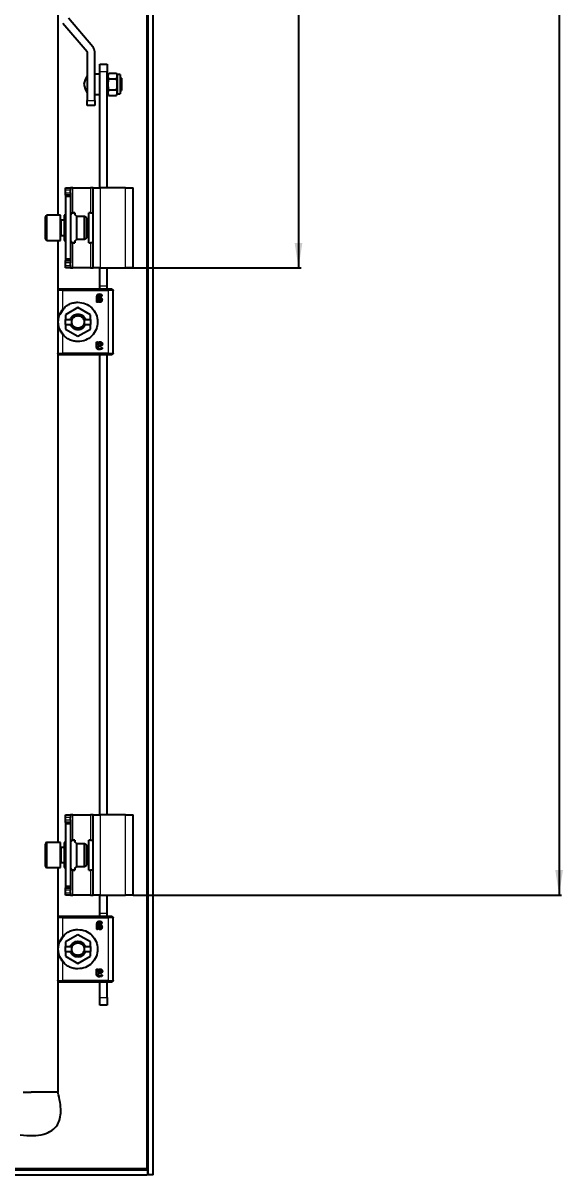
# Model space of a CAD drawing. Header units: millimetres. Extents: x -794 to 1944, y -422 to 1043.
# Drawn here: x 1728.8 to 1944.3, y -277 to 182.2 of the extents above; entities that cross this region are included whole.
import ezdxf

# ---------------------------------------------------------------- set-up
doc = ezdxf.new("R2010")
doc.units = ezdxf.units.MM
doc.layers.add('FORMAT', color=7, linetype='Continuous')
doc.styles.add('SLDTEXTSTYLE0', font='TXT', dxfattribs={"width": 0.75})
doc.dimstyles.new('SLDDIMSTYLE0', dxfattribs={"dimtxt": 20, "dimasz": 10, "dimexe": 0, "dimexo": 0.0625, "dimgap": 5, "dimtad": 2, "dimdec": 1, "dimrnd": 1e-09, "dimzin": 12, "dimdsep": 46, "dimtxsty": 'SLDTEXTSTYLE0', "dimsah": 1, "dimcen": 0.09, "dimadec": 0, "dimazin": 3, "dimtfac": 1, "dimtofl": 0, "dimtmove": 0, "dimatfit": 3, "dimfxl": 0, "dimfrac": 2, "dimtolj": 1, "dimtzin": 12, "dimarcsym": 0})

# ---------------------------------------------------------------- blocks, each defined once
blk = doc.blocks.new('_D_5')
at = {"layer": 'FORMAT'}
for p, q in [((1772.73, 766.53), (1943.72, 766.53)), ((1942.72, 766.53), (1942.72, -165.47)), ((1772.73, -165.47), (1943.72, -165.47))]:
    blk.add_line(p, q, dxfattribs=at)
for points in [[(1942.72, 766.53), (1941.18, 756.53), (1944.26, 756.53)], [(1942.72, -165.47), (1944.26, -155.47), (1941.18, -155.47)]]:
    blk.add_solid(points, dxfattribs=at)
at = {"layer": 'FORMAT', "insert": (1916.94, 278.36), "char_height": 20, "attachment_point": 1, "rotation": 90, "style": 'SLDTEXTSTYLE0'}
blk.add_mtext('932', dxfattribs=at)
blk = doc.blocks.new('_D_8')
at = {"layer": 'FORMAT'}
for p, q in [((1769.73, 516.53), (1839.72, 516.53)), ((1838.72, 516.53), (1838.72, 84.53)), ((1769.73, 84.53), (1839.72, 84.53))]:
    blk.add_line(p, q, dxfattribs=at)
for points in [[(1838.72, 516.53), (1837.18, 506.53), (1840.26, 506.53)], [(1838.72, 84.53), (1840.26, 94.53), (1837.18, 94.53)]]:
    blk.add_solid(points, dxfattribs=at)
at = {"layer": 'FORMAT', "insert": (1812.94, 278.36), "char_height": 20, "attachment_point": 1, "rotation": 90, "style": 'SLDTEXTSTYLE0'}
blk.add_mtext('432', dxfattribs=at)

msp = doc.modelspace()

# ---------------------------------------------------------------- linework, layer by layer
at = {"color": 7, "linetype": 'Continuous', "lineweight": 25}
for p, q in [((1778.72, -276.97), (1778.72, 878.03)), ((1780.72, -276.97), (1780.72, 878.03)), ((1742.72, 495.53), (1742.72, 105.53)), ((1756.65, 172.73), (1746.96, 184.1)), ((1744.68, 182.15), (1754.37, 170.78)), ((1754.42, 170.65), (1754.42, 151.23)), ((1757.42, 151.23), (1757.42, 170.65)), ((1759.42, 165.73), (1762.42, 165.73)), ((1759.42, 162.73), (1759.42, 165.73)), ((1762.42, 165.73), (1762.42, 162.73)), ((1759.42, 161.73), (1757.42, 161.73)), ((1759.42, 116.53), (1759.42, 162.73)), ((1762.42, 116.53), (1762.42, 162.73)), ((1762.96, 162.18), (1762.62, 161.58)), ((1762.62, 161.58), (1762.62, 153.88)), ((1762.96, 162.18), (1766.07, 162.18)), ((1766.42, 161.58), (1766.07, 162.18)), ((1767.62, 161.58), (1766.42, 161.58)), ((1766.42, 161.58), (1766.42, 153.88)), ((1767.62, 161.58), (1767.62, 153.88)), ((1762.62, 160.68), (1762.42, 160.68)), ((1762.96, 159.95), (1766.07, 159.95)), ((1768.12, 160.18), (1767.62, 160.68)), ((1768.12, 160.18), (1768.12, 155.28)), ((1757.42, 153.73), (1759.42, 153.73)), ((1762.42, 154.78), (1762.62, 154.78)), ((1762.62, 153.88), (1762.96, 153.28)), ((1762.96, 155.5), (1766.07, 155.5)), ((1762.96, 153.28), (1766.07, 153.28)), ((1766.07, 153.28), (1766.42, 153.88)), ((1766.42, 153.88), (1767.62, 153.88)), ((1767.62, 154.78), (1768.12, 155.28)), ((1754.42, 149.23), (1754.42, 151.23)), ((1757.42, 149.23), (1754.42, 149.23)), ((1757.42, 151.23), (1757.42, 149.23)), ((1745.72, 116.53), (1747.72, 116.53)), ((1745.72, 115.53), (1745.72, 116.53)), ((1745.72, 114.53), (1745.72, 115.53)), ((1747.72, 116.53), (1747.72, 115.53)), ((1748.72, 116.53), (1747.72, 116.53)), ((1747.72, 114.53), (1747.72, 115.53)), ((1748.72, 116.53), (1755.72, 116.53)), ((1756.72, 116.53), (1755.72, 116.53)), ((1756.72, 116.53), (1759.72, 116.53)), ((1756.72, 84.53), (1756.72, 116.53)), ((1769.72, 116.53), (1759.72, 116.53)), ((1769.72, 116.53), (1772.72, 116.53)), ((1772.72, 84.53), (1772.72, 116.53)), ((1745.72, 113.53), (1745.72, 114.53)), ((1747.72, 113.53), (1745.72, 113.53)), ((1745.72, 113.53), (1745.72, 113.03)), ((1747.72, 113.03), (1745.72, 113.03)), ((1745.72, 113.03), (1745.72, 88.03)), ((1747.72, 114.53), (1747.72, 113.53)), ((1747.72, 113.53), (1747.72, 113.03)), ((1747.72, 113.03), (1747.72, 88.03)), ((1747.72, 106.53), (1748.72, 106.53)), ((1749.42, 106.53), (1748.72, 106.53)), ((1749.42, 106.53), (1749.42, 106.08)), ((1755.02, 94.53), (1755.02, 106.53)), ((1755.72, 106.53), (1755.02, 106.53)), ((1755.72, 106.53), (1756.72, 106.53)), ((1737.72, 96.13), (1737.72, 104.93)), ((1743.72, 105.53), (1738.32, 105.53)), ((1743.72, 95.53), (1743.72, 105.53)), ((1745.22, 103.53), (1743.97, 103.53)), ((1745.72, 105.53), (1745.22, 105.53)), ((1745.22, 105.53), (1745.22, 104.31)), ((1745.22, 104.31), (1745.22, 95.53)), ((1753.35, 105.03), (1750.22, 105.03)), ((1750.22, 96.03), (1750.22, 105.03)), ((1754.22, 104.53), (1753.35, 105.03)), ((1753.35, 96.03), (1753.35, 105.03)), ((1754.22, 96.53), (1754.22, 104.53)), ((1743.97, 97.53), (1745.22, 97.53)), ((1753.35, 96.03), (1754.22, 96.53)), ((1738.32, 95.53), (1743.72, 95.53)), ((1742.72, 95.53), (1742.72, 75.7)), ((1745.22, 95.53), (1745.72, 95.53)), ((1748.72, 94.53), (1747.72, 94.53)), ((1748.72, 94.53), (1749.42, 94.53)), ((1749.42, 94.98), (1749.42, 94.53)), ((1750.22, 96.03), (1753.35, 96.03)), ((1755.02, 94.53), (1755.72, 94.53)), ((1756.72, 94.53), (1755.72, 94.53)), ((1747.72, 88.03), (1745.72, 88.03)), ((1745.72, 88.03), (1745.72, 87.53)), ((1745.72, 86.53), (1745.72, 87.53)), ((1745.72, 87.53), (1747.72, 87.53)), ((1747.72, 88.03), (1747.72, 87.53)), ((1747.72, 87.53), (1747.72, 86.53)), ((1745.72, 85.53), (1745.72, 86.53)), ((1745.72, 84.53), (1745.72, 85.53)), ((1747.72, 84.53), (1745.72, 84.53)), ((1747.72, 85.53), (1747.72, 86.53)), ((1747.72, 85.53), (1747.72, 84.53)), ((1747.72, 84.53), (1748.72, 84.53)), ((1755.72, 84.53), (1748.72, 84.53)), ((1755.72, 84.53), (1756.72, 84.53)), ((1759.72, 84.53), (1756.72, 84.53)), ((1759.42, 77.23), (1759.42, 84.53)), ((1759.72, 84.53), (1769.72, 84.53)), ((1762.42, 77.23), (1762.42, 84.53)), ((1772.72, 84.53), (1769.72, 84.53)), ((1742.72, 75.53), (1742.72, 50.53)), ((1762.72, 76.03), (1744.72, 76.03)), ((1759.42, 75.97), (1759.42, 77.23)), ((1762.42, 75.97), (1762.42, 77.23)), ((1763.32, 76.03), (1763.07, 76.03)), ((1764.72, 50.53), (1764.72, 75.53)), ((1758.16, 72.98), (1758.16, 71.12)), ((1758.62, 71.12), (1758.62, 71.4)), ((1758.69, 72.73), (1758.69, 72.95)), ((1759.07, 72.73), (1758.69, 72.73)), ((1758.69, 72.38), (1759.12, 72.38)), ((1758.69, 71.79), (1758.69, 72.38)), ((1743.55, 66.15), (1745.05, 68.41)), ((1750.72, 68.74), (1745.77, 65.88)), ((1745.77, 65.88), (1745.77, 64.03)), ((1755.67, 65.88), (1750.72, 68.74)), ((1755.67, 64.03), (1755.67, 65.88)), ((1745.05, 57.64), (1743.54, 59.9)), ((1745.77, 62.03), (1745.77, 64.03)), ((1745.77, 64.03), (1747.73, 64.03)), ((1745.77, 62.03), (1745.77, 60.17)), ((1745.77, 62.03), (1747.73, 62.03)), ((1745.77, 60.17), (1750.72, 57.31)), ((1748.42, 64.03), (1747.73, 64.03)), ((1747.73, 62.03), (1748.42, 62.03)), ((1750.72, 57.31), (1755.67, 60.17)), ((1753.7, 64.03), (1753.01, 64.03)), ((1753.01, 62.03), (1753.7, 62.03)), ((1753.7, 64.03), (1755.67, 64.03)), ((1753.7, 62.03), (1755.67, 62.03)), ((1755.67, 64.03), (1755.67, 62.03)), ((1755.67, 60.17), (1755.67, 62.03)), ((1758.16, 53.07), (1758.16, 54.93)), ((1758.62, 54.93), (1758.62, 54.65)), ((1758.69, 53.67), (1758.69, 54.26)), ((1759.12, 53.67), (1758.69, 53.67)), ((1759.07, 53.32), (1758.69, 53.32)), ((1758.69, 53.32), (1758.69, 53.1)), ((1742.72, 50.35), (1742.72, -144.47)), ((1744.72, 50.03), (1762.72, 50.03)), ((1759.42, -133.47), (1759.42, 50.03)), ((1762.42, -133.47), (1762.42, 50.03)), ((1763.07, 50.03), (1763.32, 50.03)), ((1745.72, -133.47), (1747.72, -133.47)), ((1745.72, -134.47), (1745.72, -133.47)), ((1745.72, -135.47), (1745.72, -134.47)), ((1745.72, -136.47), (1745.72, -135.47)), ((1747.72, -136.47), (1745.72, -136.47)), ((1745.72, -136.47), (1745.72, -136.97)), ((1747.72, -136.97), (1745.72, -136.97)), ((1745.72, -136.97), (1745.72, -161.97)), ((1747.72, -133.47), (1747.72, -134.47)), ((1748.72, -133.47), (1747.72, -133.47)), ((1747.72, -135.47), (1747.72, -134.47)), ((1747.72, -135.47), (1747.72, -136.47)), ((1747.72, -136.47), (1747.72, -136.97)), ((1747.72, -136.97), (1747.72, -161.97)), ((1748.72, -133.47), (1755.72, -133.47)), ((1756.72, -133.47), (1755.72, -133.47)), ((1756.72, -133.47), (1759.72, -133.47)), ((1756.72, -165.47), (1756.72, -133.47)), ((1769.72, -133.47), (1759.72, -133.47)), ((1769.72, -133.47), (1772.72, -133.47)), ((1772.72, -165.47), (1772.72, -133.47)), ((1737.72, -151.73), (1737.72, -145.07)), ((1743.72, -144.47), (1738.32, -144.47)), ((1743.72, -152.03), (1743.72, -144.47)), ((1745.22, -146.47), (1743.97, -146.47)), ((1745.72, -144.47), (1745.22, -144.47)), ((1745.22, -144.47), (1745.22, -145.69)), ((1745.22, -145.69), (1745.22, -154.47)), ((1747.72, -143.47), (1748.72, -143.47)), ((1749.42, -143.47), (1748.72, -143.47)), ((1749.42, -143.47), (1749.42, -143.92)), ((1753.35, -144.97), (1750.22, -144.97)), ((1750.22, -153.97), (1750.22, -144.97)), ((1754.22, -145.47), (1753.35, -144.97)), ((1753.35, -153.97), (1753.35, -144.97)), ((1754.22, -153.47), (1754.22, -145.47)), ((1755.02, -155.47), (1755.02, -143.47)), ((1755.72, -143.47), (1755.02, -143.47)), ((1755.72, -143.47), (1756.72, -143.47)), ((1737.72, -153.87), (1737.72, -151.73)), ((1738.32, -154.47), (1743.72, -154.47)), ((1742.72, -154.47), (1742.72, -174.3)), ((1743.72, -154.47), (1743.72, -152.03)), ((1743.97, -152.47), (1745.22, -152.47)), ((1745.22, -154.47), (1745.72, -154.47)), ((1748.72, -155.47), (1747.72, -155.47)), ((1748.72, -155.47), (1749.42, -155.47)), ((1749.42, -155.02), (1749.42, -155.47)), ((1750.22, -153.97), (1753.35, -153.97)), ((1753.35, -153.97), (1754.22, -153.47)), ((1755.02, -155.47), (1755.72, -155.47)), ((1756.72, -155.47), (1755.72, -155.47)), ((1747.72, -161.97), (1745.72, -161.97)), ((1745.72, -161.97), (1745.72, -162.47)), ((1745.72, -163.47), (1745.72, -162.47)), ((1745.72, -162.47), (1747.72, -162.47)), ((1745.72, -164.47), (1745.72, -163.47)), ((1745.72, -165.47), (1745.72, -164.47)), ((1747.72, -161.97), (1747.72, -162.47)), ((1747.72, -162.47), (1747.72, -163.47)), ((1747.72, -164.47), (1747.72, -163.47)), ((1747.72, -164.47), (1747.72, -165.47)), ((1747.72, -165.47), (1745.72, -165.47)), ((1747.72, -165.47), (1748.72, -165.47)), ((1755.72, -165.47), (1748.72, -165.47)), ((1755.72, -165.47), (1756.72, -165.47)), ((1759.72, -165.47), (1756.72, -165.47)), ((1759.42, -172.77), (1759.42, -165.47)), ((1759.72, -165.47), (1769.72, -165.47)), ((1762.42, -172.77), (1762.42, -165.47)), ((1772.72, -165.47), (1769.72, -165.47)), ((1762.72, -173.97), (1744.72, -173.97)), ((1759.42, -174.03), (1759.42, -172.77)), ((1762.42, -174.03), (1762.42, -172.77)), ((1763.32, -173.97), (1763.07, -173.97)), ((1742.72, -174.47), (1742.72, -199.47)), ((1758.16, -177.02), (1758.16, -178.88)), ((1758.62, -178.88), (1758.62, -178.6)), ((1758.69, -177.27), (1758.69, -177.05)), ((1759.07, -177.27), (1758.69, -177.27)), ((1758.69, -177.62), (1759.12, -177.62)), ((1758.69, -178.21), (1758.69, -177.62)), ((1764.72, -199.47), (1764.72, -174.47)), ((1743.55, -183.85), (1745.05, -181.59)), ((1750.72, -181.26), (1745.77, -184.12)), ((1755.67, -184.12), (1750.72, -181.26)), ((1745.77, -184.12), (1745.77, -185.97)), ((1745.77, -187.97), (1745.77, -185.97)), ((1745.77, -185.97), (1747.73, -185.97)), ((1745.77, -187.97), (1745.77, -189.83)), ((1745.77, -187.97), (1747.73, -187.97)), ((1748.42, -185.97), (1747.73, -185.97)), ((1747.73, -187.97), (1748.42, -187.97)), ((1753.7, -185.97), (1753.01, -185.97)), ((1753.01, -187.97), (1753.7, -187.97)), ((1753.7, -185.97), (1755.67, -185.97)), ((1753.7, -187.97), (1755.67, -187.97)), ((1755.67, -185.97), (1755.67, -184.12)), ((1755.67, -185.97), (1755.67, -187.97)), ((1755.67, -189.83), (1755.67, -187.97)), ((1745.05, -192.36), (1743.54, -190.1)), ((1745.77, -189.83), (1750.72, -192.69)), ((1750.72, -192.69), (1755.67, -189.83)), ((1758.16, -196.93), (1758.16, -195.07)), ((1758.62, -195.07), (1758.62, -195.35)), ((1758.69, -196.33), (1758.69, -195.74)), ((1759.12, -196.33), (1758.69, -196.33)), ((1759.07, -196.68), (1758.69, -196.68)), ((1758.69, -196.68), (1758.69, -196.9)), ((1742.72, -199.65), (1742.72, -243.97)), ((1744.72, -199.97), (1762.72, -199.97)), ((1759.42, -206.27), (1759.42, -199.97)), ((1762.42, -206.27), (1762.42, -199.97)), ((1763.07, -199.97), (1763.32, -199.97)), ((1759.42, -209.27), (1759.42, -206.27)), ((1762.42, -206.27), (1762.42, -209.27)), ((1762.42, -209.27), (1759.42, -209.27)), ((1732.15, -243.97), (1732.09, -243.97)), ((1739.28, -243.97), (1732.15, -243.97)), ((1739.43, -243.97), (1739.28, -243.97)), ((1741.74, -243.97), (1739.43, -243.97)), ((1742.72, -243.97), (1741.74, -243.97)), ((789.02, -274.97), (1778.42, -274.97)), ((1778.12, -274.37), (1778.31, -274.97)), ((1778.42, -274.97), (1778.42, -276.97)), ((789.02, -276.97), (1778.42, -276.97)), ((1780.72, -276.97), (1778.72, -276.97))]:
    msp.add_line(p, q, dxfattribs=at)
at = {"color": 8, "linetype": 'Continuous', "lineweight": 18}
for p, q in [((1778.12, 875.43), (1778.12, -274.37)), ((1762.42, 162.73), (1759.42, 162.73)), ((1754.42, 151.23), (1757.42, 151.23)), ((1747.72, 115.53), (1745.72, 115.53)), ((1748.72, 106.53), (1748.72, 116.53)), ((1755.72, 116.53), (1755.72, 106.53)), ((1759.72, 84.53), (1759.72, 116.53)), ((1769.72, 84.53), (1769.72, 116.53)), ((1745.72, 114.53), (1747.72, 114.53)), ((1738.32, 105.53), (1738.32, 95.53)), ((1743.97, 103.53), (1743.97, 102.06)), ((1743.97, 102.06), (1743.97, 97.53)), ((1748.72, 84.53), (1748.72, 94.53)), ((1755.72, 94.53), (1755.72, 84.53)), ((1747.72, 86.53), (1745.72, 86.53)), ((1745.72, 85.53), (1747.72, 85.53)), ((1744.72, 68.09), (1744.72, 75.53)), ((1744.72, 75.53), (1762.72, 75.53)), ((1762.42, 77.23), (1759.42, 77.23)), ((1762.72, 75.53), (1762.72, 50.53)), ((1750.72, 60.53), (1750.72, 59.88)), ((1744.72, 50.53), (1744.72, 57.96)), ((1762.72, 50.53), (1744.72, 50.53)), ((1747.72, -134.47), (1745.72, -134.47)), ((1745.72, -135.47), (1747.72, -135.47)), ((1748.72, -143.47), (1748.72, -133.47)), ((1755.72, -133.47), (1755.72, -143.47)), ((1759.72, -165.47), (1759.72, -133.47)), ((1769.72, -165.47), (1769.72, -133.47)), ((1738.32, -144.47), (1738.32, -152.03)), ((1743.97, -146.47), (1743.97, -152.47)), ((1738.32, -152.03), (1738.32, -154.47)), ((1748.72, -165.47), (1748.72, -155.47)), ((1755.72, -155.47), (1755.72, -165.47)), ((1747.72, -163.47), (1745.72, -163.47)), ((1745.72, -164.47), (1747.72, -164.47)), ((1762.42, -172.77), (1759.42, -172.77)), ((1744.72, -181.91), (1744.72, -174.47)), ((1744.72, -174.47), (1762.72, -174.47)), ((1762.72, -174.47), (1762.72, -199.47)), ((1744.72, -199.47), (1744.72, -192.04)), ((1750.72, -189.47), (1750.72, -190.12)), ((1762.72, -199.47), (1744.72, -199.47)), ((1759.42, -206.27), (1762.42, -206.27)), ((1778.12, -274.37), (1682.69, -274.37))]:
    msp.add_line(p, q, dxfattribs=at)
at = {"color": 7, "linetype": 'Continuous', "lineweight": 25}
for centre, radius, start, end in [((1754.22, 170.65), 0.2, 0, 40.4367), ((1754.22, 170.65), 3.2, 0, 40.4367), ((1761.06, 156.77), 8, 146.1291, 173.1181), ((1761.06, 158.68), 8, 186.8819, 213.8709), ((1738.32, 104.93), 0.6, 90, 180), ((1743.97, 103.78), 0.25, 180, 270), ((1743.97, 97.28), 0.25, 90, 180), ((1738.32, 96.13), 0.6, 180, 270), ((1738.32, -145.07), 0.6, 90, 180), ((1743.97, -146.22), 0.25, 180, 270), ((1738.32, -153.87), 0.6, 180, 270), ((1743.97, -152.72), 0.25, 90, 180)]:
    msp.add_arc(centre, radius, start, end, dxfattribs=at)
for points, knots in [([(1762.96, 162.18), (1762.78, 161.78), (1762.45, 161.03), (1762.8, 160.29), (1762.96, 159.95)], [0, 0, 0, 0, 0.534707, 1, 1, 1, 1]), ([(1766.07, 159.95), (1766.25, 160.35), (1766.59, 161.09), (1766.23, 161.83), (1766.07, 162.18)], [0, 0, 0, 0, 0.534707, 1, 1, 1, 1]), ([(1762.96, 159.95), (1762.79, 159.2), (1762.45, 157.71), (1762.79, 156.23), (1762.96, 155.5)], [0, 0, 0, 0, 0.508481, 1, 1, 1, 1]), ([(1766.07, 155.5), (1766.24, 156.26), (1766.59, 157.74), (1766.24, 159.22), (1766.07, 159.95)], [0, 0, 0, 0, 0.508481, 1, 1, 1, 1]), ([(1762.96, 155.5), (1762.78, 155.1), (1762.45, 154.36), (1762.8, 153.62), (1762.96, 153.28)], [0, 0, 0, 0, 0.534707, 1, 1, 1, 1]), ([(1766.07, 153.28), (1766.25, 153.67), (1766.59, 154.42), (1766.23, 155.16), (1766.07, 155.5)], [0, 0, 0, 0, 0.534707, 1, 1, 1, 1]), ([(1750.22, 105.03), (1750.04, 105.18), (1749.69, 105.49), (1749.5, 106.05), (1749.13, 106.36), (1748.8, 106.49), (1748.44, 106.45), (1748.09, 106.26), (1747.84, 105.9), (1747.76, 105.61), (1747.72, 105.46)], [0, 0, 0, 0, 0.185676, 0.371025, 0.466937, 0.562172, 0.656347, 0.751553, 0.873842, 1, 1, 1, 1]), ([(1747.72, 95.59), (1747.76, 95.44), (1747.84, 95.15), (1748.09, 94.79), (1748.44, 94.6), (1748.8, 94.56), (1749.13, 94.69), (1749.5, 95), (1749.69, 95.57), (1750.04, 95.87), (1750.22, 96.03)], [0, 0, 0, 0, 0.126158, 0.248447, 0.343653, 0.437828, 0.533063, 0.628975, 0.814324, 1, 1, 1, 1]), ([(1759.27, 74.03), (1759.12, 74.02), (1758.9, 74.01), (1758.62, 73.91), (1758.43, 73.8), (1758.29, 73.63), (1758.18, 73.35), (1758.16, 73.13), (1758.16, 72.98)], [0, 0, 0, 0, 0.250089, 0.382495, 0.500259, 0.622163, 0.750133, 1, 1, 1, 1]), ([(1758.69, 72.95), (1758.69, 73.04), (1758.7, 73.18), (1758.75, 73.35), (1758.83, 73.46), (1758.93, 73.54), (1759.06, 73.59), (1759.19, 73.61), (1759.28, 73.61), (1759.33, 73.61)], [0, 0, 0, 0, 0.250023, 0.382539, 0.499802, 0.620838, 0.749652, 0.874777, 1, 1, 1, 1]), ([(1760.33, 73.53), (1760.33, 73.58), (1760.33, 73.67), (1760.27, 73.76), (1760.13, 73.84), (1759.8, 73.97), (1759.48, 74.01), (1759.27, 74.03)], [0, 0, 0, 0, 0.124693, 0.187182, 0.249773, 0.500039, 1, 1, 1, 1]), ([(1759.33, 73.61), (1759.49, 73.6), (1759.73, 73.57), (1759.98, 73.44), (1760.11, 73.37), (1760.18, 73.33), (1760.21, 73.32), (1760.23, 73.32)], [0, 0, 0, 0, 0.4987, 0.749508, 0.874949, 0.946783, 1, 1, 1, 1]), ([(1760.23, 73.32), (1760.24, 73.32), (1760.26, 73.32), (1760.28, 73.33), (1760.29, 73.35), (1760.31, 73.37), (1760.32, 73.41), (1760.33, 73.45), (1760.33, 73.49), (1760.33, 73.52), (1760.33, 73.53)], [0, 0, 0, 0, 0.128825, 0.180169, 0.243397, 0.36986, 0.499864, 0.749649, 0.843476, 1, 1, 1, 1]), ([(1758.16, 71.12), (1758.16, 71.11), (1758.16, 71.09), (1758.17, 71.07), (1758.2, 71.05), (1758.27, 71.03), (1758.34, 71.03), (1758.39, 71.03)], [0, 0, 0, 0, 0.124881, 0.183376, 0.250934, 0.500336, 1, 1, 1, 1]), ([(1758.39, 71.03), (1758.43, 71.03), (1758.5, 71.03), (1758.57, 71.05), (1758.6, 71.07), (1758.61, 71.09), (1758.61, 71.11), (1758.62, 71.12)], [0, 0, 0, 0, 0.499718, 0.749437, 0.810587, 0.875078, 1, 1, 1, 1]), ([(1758.62, 71.4), (1758.74, 71.28), (1758.93, 71.11), (1759.2, 71), (1759.37, 70.97), (1759.45, 70.97), (1759.49, 70.97)], [0, 0, 0, 0, 0.499113, 0.749325, 0.874665, 1, 1, 1, 1]), ([(1759.41, 71.38), (1759.34, 71.38), (1759.19, 71.4), (1758.93, 71.53), (1758.79, 71.69), (1758.69, 71.79)], [0, 0, 0, 0, 0.249939, 0.499864, 1, 1, 1, 1]), ([(1760.45, 71.81), (1760.45, 71.89), (1760.44, 72.05), (1760.34, 72.26), (1760.19, 72.44), (1759.92, 72.61), (1759.54, 72.71), (1759.22, 72.73), (1759.07, 72.73)], [0, 0, 0, 0, 0.125049, 0.249886, 0.370856, 0.49982, 0.749609, 1, 1, 1, 1]), ([(1759.12, 72.38), (1759.22, 72.37), (1759.4, 72.37), (1759.62, 72.31), (1759.77, 72.22), (1759.86, 72.11), (1759.91, 71.99), (1759.92, 71.89), (1759.92, 71.85)], [0, 0, 0, 0, 0.279652, 0.500248, 0.629485, 0.750186, 0.875763, 1, 1, 1, 1]), ([(1759.92, 71.85), (1759.92, 71.78), (1759.91, 71.68), (1759.84, 71.57), (1759.78, 71.49), (1759.7, 71.44), (1759.6, 71.4), (1759.51, 71.38), (1759.44, 71.38), (1759.41, 71.38)], [0, 0, 0, 0, 0.249168, 0.373635, 0.49939, 0.619394, 0.749656, 0.87477, 1, 1, 1, 1]), ([(1759.49, 70.97), (1759.61, 70.97), (1759.8, 70.98), (1760.02, 71.07), (1760.17, 71.17), (1760.3, 71.3), (1760.42, 71.51), (1760.44, 71.69), (1760.45, 71.81)], [0, 0, 0, 0, 0.25007, 0.379181, 0.500499, 0.62417, 0.750842, 1, 1, 1, 1]), ([(1744.72, 57.96), (1744.43, 58.34), (1743.86, 59.1), (1743.3, 60.34), (1742.95, 61.62), (1742.82, 63.03), (1742.95, 64.43), (1743.3, 65.71), (1743.86, 66.96), (1744.43, 67.71), (1744.72, 68.09)], [0, 0, 0, 0, 0.125762, 0.25037, 0.375307, 0.500139, 0.62481, 0.749763, 0.874888, 1, 1, 1, 1]), ([(1758.16, 54.93), (1758.16, 54.95), (1758.16, 54.96), (1758.17, 54.98), (1758.2, 55), (1758.27, 55.02), (1758.34, 55.03), (1758.39, 55.03)], [0, 0, 0, 0, 0.124884, 0.186377, 0.250914, 0.500322, 1, 1, 1, 1]), ([(1759.27, 52.03), (1759.2, 52.03), (1759.05, 52.03), (1758.83, 52.07), (1758.62, 52.14), (1758.43, 52.26), (1758.29, 52.42), (1758.18, 52.7), (1758.16, 52.92), (1758.16, 53.07)], [0, 0, 0, 0, 0.125255, 0.250437, 0.383066, 0.500493, 0.622629, 0.75025, 1, 1, 1, 1]), ([(1758.39, 55.03), (1758.43, 55.03), (1758.49, 55.02), (1758.56, 55.01), (1758.59, 55), (1758.6, 54.98), (1758.61, 54.96), (1758.61, 54.94), (1758.62, 54.93)], [0, 0, 0, 0, 0.499162, 0.644242, 0.749698, 0.813605, 0.875217, 1, 1, 1, 1]), ([(1758.62, 54.65), (1758.74, 54.77), (1758.93, 54.94), (1759.24, 55.07), (1759.41, 55.08), (1759.49, 55.08)], [0, 0, 0, 0, 0.499364, 0.749701, 1, 1, 1, 1]), ([(1758.69, 54.26), (1758.79, 54.36), (1758.93, 54.52), (1759.16, 54.64), (1759.3, 54.67), (1759.37, 54.67), (1759.41, 54.67)], [0, 0, 0, 0, 0.499765, 0.749504, 0.874771, 1, 1, 1, 1]), ([(1758.69, 53.1), (1758.69, 53.06), (1758.69, 52.97), (1758.71, 52.83), (1758.75, 52.71), (1758.83, 52.6), (1758.93, 52.52), (1759.1, 52.45), (1759.24, 52.44), (1759.33, 52.44)], [0, 0, 0, 0, 0.125295, 0.250514, 0.383518, 0.50035, 0.621938, 0.750243, 1, 1, 1, 1]), ([(1760.45, 54.24), (1760.45, 54.2), (1760.45, 54.12), (1760.42, 53.97), (1760.34, 53.79), (1760.19, 53.61), (1759.92, 53.44), (1759.54, 53.34), (1759.22, 53.33), (1759.07, 53.32)], [0, 0, 0, 0, 0.0626366, 0.1252782, 0.2500723, 0.3748405, 0.4999941, 0.7496958, 1, 1, 1, 1]), ([(1759.92, 54.2), (1759.92, 54.16), (1759.91, 54.07), (1759.86, 53.94), (1759.77, 53.84), (1759.62, 53.75), (1759.4, 53.68), (1759.22, 53.68), (1759.12, 53.67)], [0, 0, 0, 0, 0.124446, 0.249795, 0.37, 0.499734, 0.719932, 1, 1, 1, 1]), ([(1760.33, 52.52), (1760.33, 52.5), (1760.33, 52.44), (1760.32, 52.36), (1760.27, 52.29), (1760.13, 52.21), (1759.8, 52.08), (1759.48, 52.05), (1759.27, 52.03)], [0, 0, 0, 0, 0.0626863, 0.1251726, 0.1876279, 0.2501847, 0.5003136, 1, 1, 1, 1]), ([(1759.33, 52.44), (1759.49, 52.45), (1759.8, 52.48), (1760.06, 52.69), (1760.21, 52.73), (1760.23, 52.73)], [0, 0, 0, 0, 0.498852, 0.946609, 1, 1, 1, 1]), ([(1759.41, 54.67), (1759.47, 54.67), (1759.57, 54.66), (1759.7, 54.61), (1759.78, 54.56), (1759.84, 54.48), (1759.89, 54.4), (1759.92, 54.3), (1759.92, 54.24), (1759.92, 54.2)], [0, 0, 0, 0, 0.2496231, 0.3771401, 0.499734, 0.6227303, 0.7498125, 0.8748762, 1, 1, 1, 1]), ([(1759.49, 55.08), (1759.61, 55.08), (1759.8, 55.07), (1760.02, 54.98), (1760.18, 54.88), (1760.3, 54.75), (1760.42, 54.54), (1760.44, 54.36), (1760.45, 54.24)], [0, 0, 0, 0, 0.25007, 0.379559, 0.500499, 0.624556, 0.750843, 1, 1, 1, 1]), ([(1760.23, 52.73), (1760.24, 52.73), (1760.26, 52.73), (1760.28, 52.72), (1760.29, 52.7), (1760.31, 52.68), (1760.33, 52.62), (1760.33, 52.57), (1760.33, 52.52)], [0, 0, 0, 0, 0.13107, 0.182437, 0.243796, 0.371388, 0.500442, 1, 1, 1, 1]), ([(1750.22, -144.97), (1750.04, -144.82), (1749.69, -144.51), (1749.5, -143.95), (1749.13, -143.64), (1748.8, -143.51), (1748.44, -143.55), (1748.09, -143.74), (1747.84, -144.1), (1747.76, -144.39), (1747.72, -144.54)], [0, 0, 0, 0, 0.1856756, 0.3710252, 0.4669372, 0.5621716, 0.6563466, 0.7515528, 0.8738418, 1, 1, 1, 1]), ([(1747.72, -154.41), (1747.76, -154.56), (1747.84, -154.85), (1748.09, -155.21), (1748.44, -155.4), (1748.8, -155.44), (1749.13, -155.31), (1749.5, -155), (1749.69, -154.43), (1750.04, -154.13), (1750.22, -153.97)], [0, 0, 0, 0, 0.126158, 0.248447, 0.343653, 0.437828, 0.533063, 0.628975, 0.814324, 1, 1, 1, 1]), ([(1759.27, -175.97), (1759.12, -175.98), (1758.9, -175.99), (1758.62, -176.09), (1758.43, -176.2), (1758.29, -176.37), (1758.18, -176.65), (1758.16, -176.87), (1758.16, -177.02)], [0, 0, 0, 0, 0.250089, 0.382495, 0.500259, 0.622163, 0.750133, 1, 1, 1, 1]), ([(1758.16, -178.88), (1758.16, -178.89), (1758.16, -178.91), (1758.17, -178.93), (1758.2, -178.95), (1758.27, -178.97), (1758.34, -178.97), (1758.39, -178.97)], [0, 0, 0, 0, 0.124881, 0.183376, 0.250934, 0.500336, 1, 1, 1, 1]), ([(1758.39, -178.97), (1758.43, -178.97), (1758.5, -178.97), (1758.57, -178.95), (1758.6, -178.93), (1758.61, -178.91), (1758.61, -178.89), (1758.62, -178.88)], [0, 0, 0, 0, 0.499718, 0.749437, 0.810587, 0.875078, 1, 1, 1, 1]), ([(1758.62, -178.6), (1758.74, -178.72), (1758.93, -178.89), (1759.2, -179), (1759.37, -179.03), (1759.45, -179.03), (1759.49, -179.03)], [0, 0, 0, 0, 0.499113, 0.749325, 0.874665, 1, 1, 1, 1]), ([(1758.69, -177.05), (1758.69, -176.96), (1758.7, -176.82), (1758.75, -176.65), (1758.83, -176.54), (1758.93, -176.46), (1759.06, -176.41), (1759.19, -176.39), (1759.28, -176.39), (1759.33, -176.39)], [0, 0, 0, 0, 0.250023, 0.382539, 0.499802, 0.620838, 0.749652, 0.874777, 1, 1, 1, 1]), ([(1759.41, -178.62), (1759.34, -178.62), (1759.19, -178.6), (1758.93, -178.47), (1758.79, -178.31), (1758.69, -178.21)], [0, 0, 0, 0, 0.249939, 0.499864, 1, 1, 1, 1]), ([(1760.45, -178.19), (1760.45, -178.11), (1760.44, -177.95), (1760.34, -177.74), (1760.19, -177.56), (1759.92, -177.39), (1759.54, -177.29), (1759.22, -177.27), (1759.07, -177.27)], [0, 0, 0, 0, 0.125049, 0.249886, 0.370856, 0.49982, 0.749609, 1, 1, 1, 1]), ([(1759.12, -177.62), (1759.22, -177.63), (1759.4, -177.63), (1759.62, -177.69), (1759.77, -177.78), (1759.86, -177.89), (1759.91, -178.01), (1759.92, -178.11), (1759.92, -178.15)], [0, 0, 0, 0, 0.279652, 0.500248, 0.629485, 0.750186, 0.875763, 1, 1, 1, 1]), ([(1760.33, -176.47), (1760.33, -176.42), (1760.33, -176.33), (1760.27, -176.24), (1760.13, -176.16), (1759.8, -176.03), (1759.48, -175.99), (1759.27, -175.97)], [0, 0, 0, 0, 0.124693, 0.187182, 0.249773, 0.500039, 1, 1, 1, 1]), ([(1759.33, -176.39), (1759.49, -176.4), (1759.73, -176.43), (1759.98, -176.56), (1760.11, -176.63), (1760.18, -176.67), (1760.21, -176.68), (1760.23, -176.68)], [0, 0, 0, 0, 0.4987, 0.749508, 0.874949, 0.946783, 1, 1, 1, 1]), ([(1759.92, -178.15), (1759.92, -178.22), (1759.91, -178.32), (1759.84, -178.43), (1759.78, -178.51), (1759.7, -178.56), (1759.6, -178.6), (1759.51, -178.62), (1759.44, -178.62), (1759.41, -178.62)], [0, 0, 0, 0, 0.249168, 0.373635, 0.49939, 0.619394, 0.749656, 0.87477, 1, 1, 1, 1]), ([(1759.49, -179.03), (1759.61, -179.03), (1759.8, -179.02), (1760.02, -178.93), (1760.17, -178.83), (1760.3, -178.7), (1760.42, -178.49), (1760.44, -178.31), (1760.45, -178.19)], [0, 0, 0, 0, 0.25007, 0.379181, 0.500499, 0.62417, 0.750842, 1, 1, 1, 1]), ([(1760.23, -176.68), (1760.24, -176.68), (1760.26, -176.68), (1760.28, -176.67), (1760.29, -176.65), (1760.31, -176.63), (1760.32, -176.59), (1760.33, -176.55), (1760.33, -176.51), (1760.33, -176.48), (1760.33, -176.47)], [0, 0, 0, 0, 0.128825, 0.180169, 0.243397, 0.36986, 0.499864, 0.749649, 0.843476, 1, 1, 1, 1]), ([(1744.72, -192.04), (1744.43, -191.66), (1743.86, -190.9), (1743.3, -189.66), (1742.95, -188.38), (1742.82, -186.97), (1742.95, -185.57), (1743.3, -184.29), (1743.86, -183.04), (1744.43, -182.29), (1744.72, -181.91)], [0, 0, 0, 0, 0.125762, 0.25037, 0.375307, 0.500139, 0.62481, 0.749763, 0.874888, 1, 1, 1, 1]), ([(1758.16, -195.07), (1758.16, -195.05), (1758.16, -195.04), (1758.17, -195.02), (1758.2, -195), (1758.27, -194.98), (1758.34, -194.97), (1758.39, -194.97)], [0, 0, 0, 0, 0.124884, 0.186377, 0.250914, 0.500322, 1, 1, 1, 1]), ([(1759.27, -197.97), (1759.2, -197.97), (1759.05, -197.97), (1758.83, -197.93), (1758.62, -197.86), (1758.43, -197.74), (1758.29, -197.58), (1758.18, -197.3), (1758.16, -197.08), (1758.16, -196.93)], [0, 0, 0, 0, 0.125255, 0.250437, 0.383066, 0.500493, 0.622629, 0.75025, 1, 1, 1, 1]), ([(1758.39, -194.97), (1758.43, -194.97), (1758.49, -194.98), (1758.56, -194.99), (1758.59, -195), (1758.6, -195.02), (1758.61, -195.04), (1758.61, -195.06), (1758.62, -195.07)], [0, 0, 0, 0, 0.499162, 0.644242, 0.749698, 0.813605, 0.875217, 1, 1, 1, 1]), ([(1758.62, -195.35), (1758.74, -195.23), (1758.93, -195.06), (1759.24, -194.93), (1759.41, -194.92), (1759.49, -194.92)], [0, 0, 0, 0, 0.499364, 0.749701, 1, 1, 1, 1]), ([(1758.69, -195.74), (1758.79, -195.64), (1758.93, -195.48), (1759.16, -195.36), (1759.3, -195.33), (1759.37, -195.33), (1759.41, -195.33)], [0, 0, 0, 0, 0.499765, 0.749504, 0.874771, 1, 1, 1, 1]), ([(1758.69, -196.9), (1758.69, -196.94), (1758.69, -197.03), (1758.71, -197.17), (1758.75, -197.29), (1758.83, -197.4), (1758.93, -197.48), (1759.1, -197.55), (1759.24, -197.56), (1759.33, -197.56)], [0, 0, 0, 0, 0.125295, 0.250514, 0.383518, 0.50035, 0.621938, 0.750243, 1, 1, 1, 1]), ([(1760.45, -195.76), (1760.45, -195.8), (1760.45, -195.88), (1760.42, -196.03), (1760.34, -196.21), (1760.19, -196.39), (1759.92, -196.56), (1759.54, -196.66), (1759.22, -196.67), (1759.07, -196.68)], [0, 0, 0, 0, 0.062637, 0.125278, 0.250072, 0.374841, 0.499994, 0.749696, 1, 1, 1, 1]), ([(1759.92, -195.8), (1759.92, -195.84), (1759.91, -195.93), (1759.86, -196.06), (1759.77, -196.16), (1759.62, -196.25), (1759.4, -196.32), (1759.22, -196.32), (1759.12, -196.33)], [0, 0, 0, 0, 0.1244465, 0.2497948, 0.3699999, 0.4997343, 0.7199319, 1, 1, 1, 1]), ([(1759.33, -197.56), (1759.49, -197.55), (1759.8, -197.52), (1760.06, -197.31), (1760.21, -197.27), (1760.23, -197.27)], [0, 0, 0, 0, 0.498852, 0.946609, 1, 1, 1, 1]), ([(1759.41, -195.33), (1759.47, -195.33), (1759.57, -195.34), (1759.7, -195.39), (1759.78, -195.44), (1759.84, -195.52), (1759.89, -195.6), (1759.92, -195.7), (1759.92, -195.76), (1759.92, -195.8)], [0, 0, 0, 0, 0.249623, 0.37714, 0.499734, 0.62273, 0.749812, 0.874876, 1, 1, 1, 1]), ([(1759.49, -194.92), (1759.61, -194.92), (1759.8, -194.93), (1760.02, -195.02), (1760.18, -195.12), (1760.3, -195.25), (1760.42, -195.46), (1760.44, -195.64), (1760.45, -195.76)], [0, 0, 0, 0, 0.25007, 0.379559, 0.500499, 0.624556, 0.750843, 1, 1, 1, 1]), ([(1760.23, -197.27), (1760.24, -197.27), (1760.26, -197.27), (1760.28, -197.28), (1760.29, -197.3), (1760.31, -197.32), (1760.33, -197.38), (1760.33, -197.43), (1760.33, -197.48)], [0, 0, 0, 0, 0.13107, 0.182437, 0.243796, 0.371388, 0.500442, 1, 1, 1, 1]), ([(1760.33, -197.48), (1760.33, -197.5), (1760.33, -197.56), (1760.32, -197.64), (1760.27, -197.71), (1760.13, -197.79), (1759.8, -197.92), (1759.48, -197.95), (1759.27, -197.97)], [0, 0, 0, 0, 0.062686, 0.125173, 0.187628, 0.250185, 0.500314, 1, 1, 1, 1]), ([(1727.72, -260.97), (1729.44, -261.14), (1732.58, -261.45), (1736.91, -260.93), (1740.34, -259.51), (1742.55, -257.19), (1743.64, -254.42), (1743.96, -251.37), (1743.66, -247.81), (1743.05, -245.32), (1742.72, -243.97)], [0, 0, 0, 0, 0.176713, 0.320911, 0.440308, 0.54837, 0.6374, 0.738878, 0.858543, 1, 1, 1, 1]), ([(1728.83, -243.97), (1728.86, -243.97), (1728.94, -243.97), (1729.4, -243.97), (1729.69, -243.97)], [0, 0, 0, 0, 0.356727, 1, 1, 1, 1]), ([(1778.42, -274.97), (1778.37, -274.97), (1778.32, -274.91), (1778.22, -274.69), (1778.17, -274.53), (1778.12, -274.37)], [0, 0, 0, 0, 0.5, 0.5, 1, 1, 1, 1]), ([(1778.42, -275.29), (1778.46, -275.42), (1778.65, -275.98), (1778.69, -276.54), (1778.72, -276.97)], [0, 0, 0, 0, 0.226541, 1, 1, 1, 1])]:
    msp.add_open_spline(points, degree=3, knots=knots, dxfattribs=at)
for points in [[(1743.22, 76.03), (1743.15, 76.02), (1743.02, 76), (1742.85, 75.89), (1742.74, 75.72), (1742.72, 75.59), (1742.72, 75.53)], [(1744.72, 76.03), (1744.52, 76.03), (1744.13, 76.03), (1743.63, 76.03), (1743.28, 76.03), (1743.24, 76.03), (1743.22, 76.03)], [(1764.22, 76.03), (1764.19, 76.03), (1764.15, 76.03), (1763.8, 76.03), (1763.31, 76.03), (1762.91, 76.03), (1762.72, 76.03)], [(1764.22, 76.03), (1764.28, 76.02), (1764.41, 76), (1764.58, 75.89), (1764.69, 75.72), (1764.71, 75.59), (1764.72, 75.53)], [(1744.72, 68.09), (1745.11, 68.5), (1745.9, 69.32), (1747.38, 70.19), (1749.01, 70.77), (1750.15, 70.84), (1750.72, 70.88)], [(1750.72, 70.88), (1751.74, 70.76), (1753.8, 70.52), (1756.41, 68.71), (1758.16, 66.11), (1758.77, 63.03), (1758.16, 59.94), (1756.41, 57.34), (1753.8, 55.53), (1751.74, 55.29), (1750.72, 55.18)], [(1747.73, 64.03), (1747.86, 64.33), (1748.13, 64.93), (1748.85, 65.62), (1749.73, 66.07), (1750.72, 66.23), (1751.7, 66.07), (1752.58, 65.62), (1753.31, 64.93), (1753.57, 64.33), (1753.7, 64.03)], [(1748.42, 64.03), (1748.54, 64.24), (1748.77, 64.67), (1749.33, 65.14), (1749.99, 65.46), (1750.47, 65.51), (1750.72, 65.53)], [(1750.72, 65.53), (1750.96, 65.51), (1751.44, 65.46), (1752.1, 65.14), (1752.66, 64.67), (1752.89, 64.24), (1753.01, 64.03)], [(1750.72, 59.88), (1750.39, 59.91), (1749.73, 59.96), (1748.85, 60.43), (1748.13, 61.12), (1747.86, 61.72), (1747.73, 62.03)], [(1748.42, 62.03), (1748.37, 62.19), (1748.25, 62.51), (1748.2, 63.03), (1748.25, 63.54), (1748.37, 63.86), (1748.42, 64.03)], [(1750.72, 60.53), (1750.47, 60.55), (1749.99, 60.59), (1749.33, 60.91), (1748.77, 61.39), (1748.54, 61.81), (1748.42, 62.03)], [(1753.7, 62.03), (1753.57, 61.72), (1753.31, 61.12), (1752.58, 60.43), (1751.7, 59.96), (1751.04, 59.91), (1750.72, 59.88)], [(1753.01, 62.03), (1752.89, 61.81), (1752.66, 61.39), (1752.1, 60.91), (1751.44, 60.59), (1750.96, 60.55), (1750.72, 60.53)], [(1753.01, 64.03), (1753.07, 63.86), (1753.19, 63.54), (1753.23, 63.03), (1753.19, 62.51), (1753.07, 62.19), (1753.01, 62.03)], [(1750.72, 55.18), (1750.15, 55.21), (1749.01, 55.28), (1747.38, 55.86), (1745.9, 56.73), (1745.11, 57.55), (1744.72, 57.96)], [(1743.22, 50.03), (1743.15, 50.03), (1743.02, 50.05), (1742.85, 50.16), (1742.74, 50.33), (1742.72, 50.46), (1742.72, 50.53)], [(1764.72, 50.53), (1764.71, 50.46), (1764.69, 50.33), (1764.58, 50.16), (1764.41, 50.05), (1764.28, 50.03), (1764.22, 50.03)], [(1743.22, 50.03), (1743.24, 50.03), (1743.28, 50.03), (1743.63, 50.03), (1744.13, 50.03), (1744.52, 50.03), (1744.72, 50.03)], [(1762.72, 50.03), (1762.91, 50.03), (1763.31, 50.03), (1763.8, 50.03), (1764.15, 50.03), (1764.19, 50.03), (1764.22, 50.03)], [(1743.22, -173.97), (1743.15, -173.98), (1743.02, -174), (1742.85, -174.11), (1742.74, -174.28), (1742.72, -174.41), (1742.72, -174.47)], [(1744.72, -173.97), (1744.52, -173.97), (1744.13, -173.97), (1743.63, -173.97), (1743.28, -173.97), (1743.24, -173.97), (1743.22, -173.97)], [(1764.22, -173.97), (1764.19, -173.97), (1764.15, -173.97), (1763.8, -173.97), (1763.31, -173.97), (1762.91, -173.97), (1762.72, -173.97)], [(1764.22, -173.97), (1764.28, -173.98), (1764.41, -174), (1764.58, -174.11), (1764.69, -174.28), (1764.71, -174.41), (1764.72, -174.47)], [(1744.72, -181.91), (1745.11, -181.5), (1745.9, -180.68), (1747.38, -179.81), (1749.01, -179.23), (1750.15, -179.16), (1750.72, -179.12)], [(1750.72, -179.12), (1751.74, -179.24), (1753.8, -179.48), (1756.41, -181.29), (1758.16, -183.89), (1758.77, -186.97), (1758.16, -190.06), (1756.41, -192.66), (1753.8, -194.47), (1751.74, -194.71), (1750.72, -194.82)], [(1747.73, -185.97), (1747.86, -185.67), (1748.13, -185.07), (1748.85, -184.38), (1749.73, -183.93), (1750.72, -183.77), (1751.7, -183.93), (1752.58, -184.38), (1753.31, -185.07), (1753.57, -185.67), (1753.7, -185.97)], [(1750.72, -190.12), (1750.39, -190.09), (1749.73, -190.04), (1748.85, -189.57), (1748.13, -188.88), (1747.86, -188.28), (1747.73, -187.97)], [(1748.42, -187.97), (1748.37, -187.81), (1748.25, -187.49), (1748.2, -186.97), (1748.25, -186.46), (1748.37, -186.14), (1748.42, -185.97)], [(1748.42, -185.97), (1748.54, -185.76), (1748.77, -185.33), (1749.33, -184.86), (1749.99, -184.54), (1750.47, -184.49), (1750.72, -184.47)], [(1750.72, -189.47), (1750.47, -189.45), (1749.99, -189.41), (1749.33, -189.09), (1748.77, -188.61), (1748.54, -188.19), (1748.42, -187.97)], [(1750.72, -184.47), (1750.96, -184.49), (1751.44, -184.54), (1752.1, -184.86), (1752.66, -185.33), (1752.89, -185.76), (1753.01, -185.97)], [(1753.7, -187.97), (1753.57, -188.28), (1753.31, -188.88), (1752.58, -189.57), (1751.7, -190.04), (1751.04, -190.09), (1750.72, -190.12)], [(1753.01, -187.97), (1752.89, -188.19), (1752.66, -188.61), (1752.1, -189.09), (1751.44, -189.41), (1750.96, -189.45), (1750.72, -189.47)], [(1753.01, -185.97), (1753.07, -186.14), (1753.19, -186.46), (1753.23, -186.97), (1753.19, -187.49), (1753.07, -187.81), (1753.01, -187.97)], [(1750.72, -194.82), (1750.15, -194.79), (1749.01, -194.72), (1747.38, -194.14), (1745.9, -193.27), (1745.11, -192.45), (1744.72, -192.04)], [(1743.22, -199.97), (1743.15, -199.97), (1743.02, -199.95), (1742.85, -199.84), (1742.74, -199.67), (1742.72, -199.54), (1742.72, -199.47)], [(1743.22, -199.97), (1743.24, -199.97), (1743.28, -199.97), (1743.63, -199.97), (1744.13, -199.97), (1744.52, -199.97), (1744.72, -199.97)], [(1762.72, -199.97), (1762.91, -199.97), (1763.31, -199.97), (1763.8, -199.97), (1764.15, -199.97), (1764.19, -199.97), (1764.22, -199.97)], [(1764.72, -199.47), (1764.71, -199.54), (1764.69, -199.67), (1764.58, -199.84), (1764.41, -199.95), (1764.28, -199.97), (1764.22, -199.97)], [(1729.69, -243.97), (1730.02, -243.97), (1730.67, -243.97), (1731.61, -243.97), (1732.09, -243.97)]]:
    msp.add_open_spline(points, degree=3, dxfattribs=at)
at = {"color": 8, "linetype": 'Continuous', "lineweight": 18}
for points in [[(1744.72, 75.53), (1744.45, 75.53), (1743.93, 75.53), (1743.27, 75.53), (1742.81, 75.53), (1742.75, 75.53), (1742.72, 75.53)], [(1744.72, 76.03), (1744.72, 76.02), (1744.72, 76), (1744.72, 75.89), (1744.72, 75.72), (1744.72, 75.59), (1744.72, 75.53)], [(1762.72, 75.53), (1762.72, 75.59), (1762.72, 75.72), (1762.72, 75.89), (1762.72, 76), (1762.72, 76.02), (1762.72, 76.03)], [(1764.72, 75.53), (1764.69, 75.53), (1764.63, 75.53), (1764.16, 75.53), (1763.5, 75.53), (1762.98, 75.53), (1762.72, 75.53)], [(1742.72, 50.53), (1742.75, 50.53), (1742.81, 50.53), (1743.27, 50.53), (1743.93, 50.53), (1744.45, 50.53), (1744.72, 50.53)], [(1744.72, 50.53), (1744.72, 50.46), (1744.72, 50.33), (1744.72, 50.16), (1744.72, 50.05), (1744.72, 50.03), (1744.72, 50.03)], [(1762.72, 50.03), (1762.72, 50.03), (1762.72, 50.05), (1762.72, 50.16), (1762.72, 50.33), (1762.72, 50.46), (1762.72, 50.53)], [(1762.72, 50.53), (1762.98, 50.53), (1763.5, 50.53), (1764.16, 50.53), (1764.63, 50.53), (1764.69, 50.53), (1764.72, 50.53)], [(1744.72, -173.97), (1744.72, -173.98), (1744.72, -174), (1744.72, -174.11), (1744.72, -174.28), (1744.72, -174.41), (1744.72, -174.47)], [(1762.72, -174.47), (1762.72, -174.41), (1762.72, -174.28), (1762.72, -174.11), (1762.72, -174), (1762.72, -173.98), (1762.72, -173.97)], [(1744.72, -174.47), (1744.45, -174.47), (1743.93, -174.47), (1743.27, -174.47), (1742.81, -174.47), (1742.75, -174.47), (1742.72, -174.47)], [(1764.72, -174.47), (1764.69, -174.47), (1764.63, -174.47), (1764.16, -174.47), (1763.5, -174.47), (1762.98, -174.47), (1762.72, -174.47)], [(1742.72, -199.47), (1742.75, -199.47), (1742.81, -199.47), (1743.27, -199.47), (1743.93, -199.47), (1744.45, -199.47), (1744.72, -199.47)], [(1744.72, -199.47), (1744.72, -199.54), (1744.72, -199.67), (1744.72, -199.84), (1744.72, -199.95), (1744.72, -199.97), (1744.72, -199.97)], [(1762.72, -199.97), (1762.72, -199.97), (1762.72, -199.95), (1762.72, -199.84), (1762.72, -199.67), (1762.72, -199.54), (1762.72, -199.47)], [(1762.72, -199.47), (1762.98, -199.47), (1763.5, -199.47), (1764.16, -199.47), (1764.63, -199.47), (1764.69, -199.47), (1764.72, -199.47)]]:
    msp.add_open_spline(points, degree=3, dxfattribs=at)

# ---------------------------------------------------------------- dimensions: what is measured, and where the dimension line sits
at = {"layer": 'FORMAT'}
for base, p1, p2, picture, middle in [((1942.72, -165.47), (1772.72, 766.53), (1772.72, -165.47), '_D_5', (1942.72, 300.53)), ((1838.72, 84.53), (1769.72, 516.53), (1769.72, 84.53), '_D_8', (1838.72, 300.53))]:
    dim = msp.add_linear_dim(base=base, p1=p1, p2=p2, angle=90, dimstyle='SLDDIMSTYLE0', dxfattribs=at)
    dim.commit()
    dim.dimension.update_dxf_attribs({"geometry": picture, "text_midpoint": middle, "dimtype": 160})

doc.saveas('drawing.dxf')
